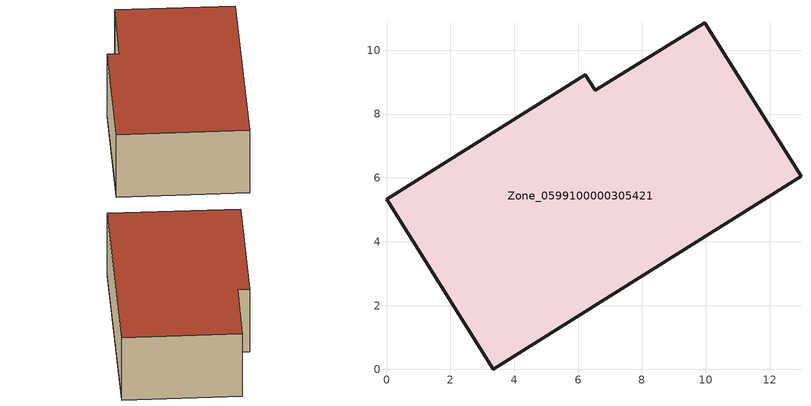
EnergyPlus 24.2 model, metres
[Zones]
Zone_0599100000305421
 floor ground (C_G): 3.34,0 0,5.33 6.22,9.23 6.53,8.74 9.96,10.87 12.98,6.04 z0
 wall outside (C_F): 6.53,8.74 6.22,9.23 0,5.33 3.34,0 12.98,6.04 9.96,10.87 6.53,8.74 z0:3.42
 roof outside (C_R): 12.98,6.04 9.96,10.87 6.53,8.74 6.22,9.23 0,5.33 3.34,0 z3.42
[BUILDING]
Pand.0599100000305421: North Axis=0; Terrain=City; Loads Convergence Tolerance Value=0.04; Temperature Convergence Tolerance Value=0.4; Solar Distribution=FullExterior; Maximum Number of Warmup Days=25; Minimum Number of Warmup Days=1
[Site:Location]
Rotterdam.The.Hague.AP_ZH_NLD Design_Conditions: Latitude=51.96; Longitude=4.45; Time Zone=1; Elevation=-4.5
[SITE:GROUNDTEMPERATURE:BUILDINGSURFACE]
18, 18, 18, 18, 18, 18, 18, 18, 18, 18, 18, 18
[MATERIAL] Thermal Absorptance=0.9; Solar Absorptance=0.7; Visible Absorptance=0.7
Name | Roughness | Thickness | Conductivity | Density | Specific Heat
G.TI.1946 | MediumSmooth | 0.15 | 1 | 540 | 1210
F.TI.1946 | Rough | 0.3 | 0.857143 | 1920 | 840
R.TI.1946 | MediumRough | 0.2 | 0.1 | 1500 | 1000
[CONSTRUCTION]
C_G: G.TI.1946
C_F: F.TI.1946
C_R: R.TI.1946
[ZONE]
Zone_0599100000305421: Type=1; Multiplier=1; Ceiling Height=Autocalculate; Volume=Autocalculate; Floor Area=autocalculate; Part of Total Floor Area=Yes
[ZONEINFILTRATION:DESIGNFLOWRATE]
Infil_Zone_0599100000305421: Zone or ZoneList or Space or SpaceList=Zone_0599100000305421; Schedule=AlwaysOn; Design Flow Rate Calculation Method=Flow/Area; Flow Rate per Floor Area=0.003; Constant Term Coefficient=1; Temperature Term Coefficient=0; Velocity Term Coefficient=0; Velocity Squared Term Coefficient=0
[HVACTEMPLATE:ZONE:IDEALLOADSAIRSYSTEM]
Zone_0599100000305421: Maximum Heating Supply Air Temperature=50; Minimum Cooling Supply Air Temperature=13; Maximum Heating Supply Air Humidity Ratio=0.0156; Minimum Cooling Supply Air Humidity Ratio=0.0077; Heating Limit=NoLimit; Cooling Limit=NoLimit; Dehumidification Control Type=ConstantSensibleHeatRatio; Cooling Sensible Heat Ratio=0.7; Dehumidification Setpoint=60; Humidification Control Type=None; Humidification Setpoint=30; Outdoor Air Method=None; Outdoor Air Flow Rate per Person=0.00944; Outdoor Air Flow Rate per Zone Floor Area=0; Outdoor Air Flow Rate per Zone=0; Demand Controlled Ventilation Type=None; Outdoor Air Economizer Type=NoEconomizer; Heat Recovery Type=None; Sensible Heat Recovery Effectiveness=0.7; Latent Heat Recovery Effectiveness=0.65
[ZONECONTROL:THERMOSTAT]
ThermostatControl_Zone_0599100000305421: Zone or ZoneList=Zone_0599100000305421; Control Type Schedule=DualSetpointControlType; Control 1=Thermostat_Zone_0599100000305421; Temperature Difference Between Cutout And Setpoint=0
[THERMOSTATSETPOINT:DUALSETPOINT]
Thermostat_Zone_0599100000305421: Heating Setpoint Temperature Schedule=HeatingSetpoint_Zone_0599100000305421; Cooling Setpoint Temperature Schedule=CoolingSetpoint_Zone_0599100000305421
[SCHEDULE:COMPACT]
HeatingSetpoint_Zone_0599100000305421: Through: 12/31, For: AllDays, Until: 24:00, 21
CoolingSetpoint_Zone_0599100000305421: Through: 12/31, For: AllDays, Until: 24:00, 24
DualSetpointControlType: Through: 12/31, For: AllDays, Until: 24:00, 4
AlwaysOn: Through: 12/31, For: AllDays, Until: 24:00, 1
